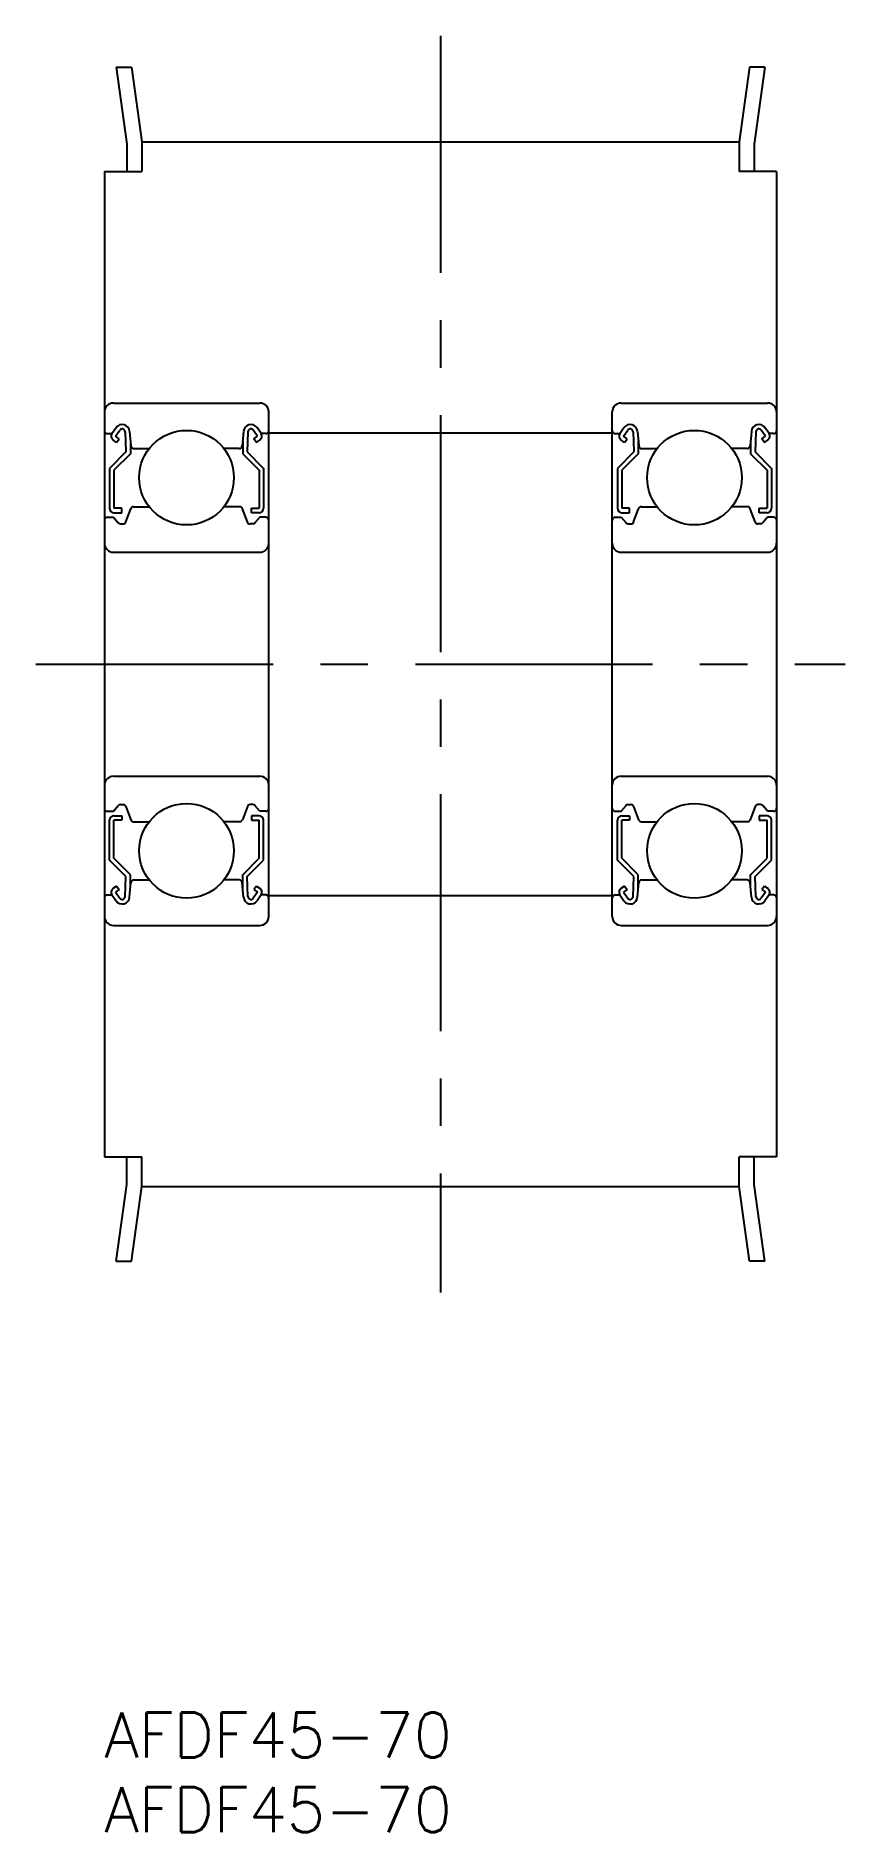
# Model space of a CAD drawing. Extents: x -5 to 50, y -8 to 112.
import ezdxf

# ---------------------------------------------------------------- set-up
doc = ezdxf.new("R2010")
doc.units = 0
doc.header["$LTSCALE"] = 0.5
doc.linetypes.add('CENTER', pattern=[50.8, 31.75, -6.35, 6.35, -6.35])
doc.layers.get('0').update_dxf_attribs({"linetype": 'CONTINUOUS'})
doc.layers.add('CENTER', color=1, linetype='CENTER')
doc.styles.get("Standard").update_dxf_attribs({"font": 'txt.shx', "height": 3, "bigfont": 'bigfont.shx'})

# ---------------------------------------------------------------- blocks, each defined once
blk = doc.blocks.new('*U10')
at = {"color": 7, "linetype": 'CONTINUOUS'}
blk.add_text('AFDF45-70', height=3, dxfattribs=at).set_placement((0, -3))
blk = doc.blocks.new('*U11')
at = {"color": 7, "linetype": 'CONTINUOUS'}
blk.add_text('AFDF45-70', height=3, dxfattribs=at).set_placement((0, -8))

msp = doc.modelspace()

# ---------------------------------------------------------------- linework, layer by layer
at = {"color": 7, "linetype": 'CONTINUOUS'}
for p, q in [((0.79, 110.24), (1.5, 105.09)), ((0.79, 110.24), (1.82, 110.24)), ((1.82, 110.24), (2.5, 105.24)), ((43.18, 110.24), (42.5, 105.24)), ((44.21, 110.24), (43.18, 110.24)), ((44.21, 110.24), (43.5, 105.09)), ((1.5, 105.09), (1.5, 103.24)), ((2.5, 105.24), (42.5, 105.24)), ((2.5, 105.24), (2.5, 103.24)), ((42.5, 105.24), (42.5, 103.24)), ((43.5, 105.09), (43.5, 103.24)), ((0, 103.24), (2.5, 103.24)), ((0, 103.24), (0, 37.24)), ((45, 103.24), (42.5, 103.24)), ((45, 103.24), (45, 37.24)), ((0.6, 87.74), (10.4, 87.74)), ((11, 53.34), (11, 87.14)), ((34, 53.34), (34, 87.14)), ((34.6, 87.74), (44.4, 87.74)), ((0.2, 85.69), (0.5, 85.69)), ((0.5, 85.69), (0.78, 86.09)), ((0.75, 85.52), (1.03, 85.92)), ((0.99, 85.35), (0.75, 85.52)), ((1.39, 85.81), (1.44, 84.46)), ((1.69, 85.84), (1.77, 84.87)), ((9.31, 85.84), (9.23, 84.87)), ((9.61, 85.81), (9.56, 84.46)), ((10.25, 85.52), (9.97, 85.92)), ((10.01, 85.35), (10.25, 85.52)), ((10.5, 85.69), (10.22, 86.09)), ((10.8, 85.69), (10.5, 85.69)), ((11, 85.74), (34, 85.74)), ((34.2, 85.69), (34.5, 85.69)), ((34.5, 85.69), (34.78, 86.09)), ((34.75, 85.52), (35.03, 85.92)), ((34.99, 85.35), (34.75, 85.52)), ((35.39, 85.81), (35.44, 84.46)), ((35.69, 85.84), (35.77, 84.87)), ((43.31, 85.84), (43.23, 84.87)), ((43.61, 85.81), (43.56, 84.46)), ((44.25, 85.52), (43.97, 85.92)), ((44.01, 85.35), (44.25, 85.52)), ((44.5, 85.69), (44.22, 86.09)), ((44.8, 85.69), (44.5, 85.69)), ((1.44, 84.46), (0.34, 83.36)), ((0.82, 85.1), (0.57, 85.27)), ((1.74, 84.34), (0.64, 83.24)), ((0.82, 85.1), (0.99, 85.35)), ((1.74, 85.21), (1.74, 84.34)), ((1.97, 84.69), (2.99, 84.69)), ((9.03, 84.69), (8.01, 84.69)), ((9.26, 85.21), (9.26, 84.34)), ((9.26, 84.34), (10.36, 83.24)), ((9.56, 84.46), (10.66, 83.36)), ((10.18, 85.1), (10.01, 85.35)), ((10.18, 85.1), (10.43, 85.27)), ((35.44, 84.46), (34.34, 83.36)), ((34.82, 85.1), (34.57, 85.27)), ((35.74, 84.34), (34.64, 83.24)), ((34.82, 85.1), (34.99, 85.35)), ((35.74, 85.21), (35.74, 84.34)), ((35.97, 84.69), (36.99, 84.69)), ((43.03, 84.69), (42.01, 84.69)), ((43.26, 85.21), (43.26, 84.34)), ((43.26, 84.34), (44.36, 83.24)), ((43.56, 84.46), (44.66, 83.36)), ((44.18, 85.1), (44.01, 85.35)), ((44.18, 85.1), (44.43, 85.27)), ((0.34, 83.36), (0.34, 80.69)), ((0.64, 83.24), (0.64, 80.69)), ((10.36, 83.24), (10.36, 80.69)), ((10.66, 83.36), (10.66, 80.69)), ((34.34, 83.36), (34.34, 80.69)), ((34.64, 83.24), (34.64, 80.69)), ((44.36, 83.24), (44.36, 80.69)), ((44.66, 83.36), (44.66, 80.69)), ((1.16, 80.69), (0.64, 80.69)), ((1.16, 80.39), (1.16, 80.69)), ((1.43, 79.77), (1.76, 80.66)), ((1.95, 80.79), (2.99, 80.79)), ((9.05, 80.79), (8.01, 80.79)), ((9.57, 79.77), (9.24, 80.66)), ((9.84, 80.69), (10.36, 80.69)), ((9.84, 80.39), (9.84, 80.69)), ((35.16, 80.69), (34.64, 80.69)), ((35.16, 80.39), (35.16, 80.69)), ((35.43, 79.77), (35.76, 80.66)), ((35.95, 80.79), (36.99, 80.79)), ((43.05, 80.79), (42.01, 80.79)), ((43.57, 79.77), (43.24, 80.66)), ((43.84, 80.69), (44.36, 80.69)), ((43.84, 80.39), (43.84, 80.69)), ((0.2, 80.09), (0.6, 80.09)), ((0.6, 80.09), (0.92, 79.71)), ((0.64, 80.39), (1.16, 80.39)), ((1.07, 79.64), (1.25, 79.64)), ((9.93, 79.64), (9.75, 79.64)), ((10.36, 80.39), (9.84, 80.39)), ((10.4, 80.09), (10.08, 79.71)), ((10.8, 80.09), (10.4, 80.09)), ((34.2, 80.09), (34.6, 80.09)), ((34.6, 80.09), (34.92, 79.71)), ((34.64, 80.39), (35.16, 80.39)), ((35.07, 79.64), (35.25, 79.64)), ((43.93, 79.64), (43.75, 79.64)), ((44.36, 80.39), (43.84, 80.39)), ((44.4, 80.09), (44.08, 79.71)), ((44.8, 80.09), (44.4, 80.09)), ((0.6, 77.74), (10.4, 77.74)), ((34.6, 77.74), (44.4, 77.74)), ((0.6, 62.74), (10.4, 62.74)), ((34.6, 62.74), (44.4, 62.74)), ((34, 61.99), (34, 61.99)), ((0.2, 60.39), (0.6, 60.39)), ((0.6, 60.39), (0.92, 60.77)), ((1.07, 60.84), (1.25, 60.84)), ((1.43, 60.71), (1.76, 59.82)), ((9.57, 60.71), (9.24, 59.82)), ((9.93, 60.84), (9.75, 60.84)), ((10.4, 60.39), (10.08, 60.77)), ((10.8, 60.39), (10.4, 60.39)), ((34.2, 60.39), (34.6, 60.39)), ((34.6, 60.39), (34.92, 60.77)), ((35.07, 60.84), (35.25, 60.84)), ((35.43, 60.71), (35.76, 59.82)), ((43.57, 60.71), (43.24, 59.82)), ((43.93, 60.84), (43.75, 60.84)), ((44.4, 60.39), (44.08, 60.77)), ((44.8, 60.39), (44.4, 60.39)), ((0.34, 57.12), (0.34, 59.79)), ((0.64, 60.09), (1.16, 60.09)), ((0.64, 57.24), (0.64, 59.79)), ((1.16, 59.79), (0.64, 59.79)), ((1.16, 60.09), (1.16, 59.79)), ((1.95, 59.69), (2.99, 59.69)), ((9.05, 59.69), (8.01, 59.69)), ((9.84, 60.09), (9.84, 59.79)), ((10.36, 60.09), (9.84, 60.09)), ((9.84, 59.79), (10.36, 59.79)), ((10.36, 57.24), (10.36, 59.79)), ((10.66, 57.12), (10.66, 59.79)), ((34.34, 57.12), (34.34, 59.79)), ((34.64, 60.09), (35.16, 60.09)), ((34.64, 57.24), (34.64, 59.79)), ((35.16, 59.79), (34.64, 59.79)), ((35.16, 60.09), (35.16, 59.79)), ((35.95, 59.69), (36.99, 59.69)), ((43.05, 59.69), (42.01, 59.69)), ((43.84, 60.09), (43.84, 59.79)), ((44.36, 60.09), (43.84, 60.09)), ((43.84, 59.79), (44.36, 59.79)), ((44.36, 57.24), (44.36, 59.79)), ((44.66, 57.12), (44.66, 59.79)), ((1.44, 56.02), (0.34, 57.12)), ((1.74, 56.14), (0.64, 57.24)), ((9.26, 56.14), (10.36, 57.24)), ((9.56, 56.02), (10.66, 57.12)), ((35.44, 56.02), (34.34, 57.12)), ((35.74, 56.14), (34.64, 57.24)), ((43.26, 56.14), (44.36, 57.24)), ((43.56, 56.02), (44.66, 57.12)), ((0.82, 55.38), (0.57, 55.21)), ((0.82, 55.38), (0.99, 55.14)), ((1.39, 54.67), (1.44, 56.02)), ((1.69, 54.64), (1.77, 55.61)), ((1.74, 55.27), (1.74, 56.14)), ((1.97, 55.79), (2.99, 55.79)), ((9.03, 55.79), (8.01, 55.79)), ((9.31, 54.64), (9.23, 55.61)), ((9.26, 55.27), (9.26, 56.14)), ((9.61, 54.67), (9.56, 56.02)), ((10.18, 55.38), (10.01, 55.14)), ((10.18, 55.38), (10.43, 55.21)), ((34.82, 55.38), (34.57, 55.21)), ((34.82, 55.38), (34.99, 55.14)), ((35.39, 54.67), (35.44, 56.02)), ((35.69, 54.64), (35.77, 55.61)), ((35.74, 55.27), (35.74, 56.14)), ((35.97, 55.79), (36.99, 55.79)), ((43.03, 55.79), (42.01, 55.79)), ((43.31, 54.64), (43.23, 55.61)), ((43.26, 55.27), (43.26, 56.14)), ((43.61, 54.67), (43.56, 56.02)), ((44.18, 55.38), (44.01, 55.14)), ((44.18, 55.38), (44.43, 55.21)), ((0.2, 54.79), (0.5, 54.79)), ((0.5, 54.79), (0.78, 54.39)), ((0.99, 55.14), (0.75, 54.96)), ((0.75, 54.96), (1.03, 54.56)), ((10.25, 54.96), (9.97, 54.56)), ((10.01, 55.14), (10.25, 54.96)), ((10.5, 54.79), (10.22, 54.39)), ((10.8, 54.79), (10.5, 54.79)), ((11, 54.74), (34, 54.74)), ((34.2, 54.79), (34.5, 54.79)), ((34.5, 54.79), (34.78, 54.39)), ((34.99, 55.14), (34.75, 54.96)), ((34.75, 54.96), (35.03, 54.56)), ((44.25, 54.96), (43.97, 54.56)), ((44.01, 55.14), (44.25, 54.96)), ((44.5, 54.79), (44.22, 54.39)), ((44.8, 54.79), (44.5, 54.79)), ((0.6, 52.74), (10.4, 52.74)), ((34.6, 52.74), (44.4, 52.74)), ((0, 37.24), (2.5, 37.24)), ((1.5, 35.39), (1.5, 37.24)), ((2.5, 35.24), (2.5, 37.24)), ((42.5, 35.24), (42.5, 37.24)), ((45, 37.24), (42.5, 37.24)), ((43.5, 35.39), (43.5, 37.24)), ((0.79, 30.24), (1.5, 35.39)), ((1.82, 30.24), (2.5, 35.24)), ((2.5, 35.24), (42.5, 35.24)), ((43.18, 30.24), (42.5, 35.24)), ((44.21, 30.24), (43.5, 35.39)), ((0.79, 30.24), (1.82, 30.24)), ((44.21, 30.24), (43.18, 30.24))]:
    msp.add_line(p, q, dxfattribs=at)
for centre in [(5.5, 82.74), (39.5, 82.74), (5.5, 57.74), (39.5, 57.74)]:
    msp.add_circle(centre, 3.17, dxfattribs=at)
for centre, radius, start, end in [((0.6, 87.14), 0.6, 90, 180), ((10.4, 87.14), 0.6, 0, 90), ((34.6, 87.14), 0.6, 90, 180), ((44.4, 87.14), 0.6, 0, 90), ((0.2, 85.89), 0.2, 180, 270), ((0.75, 85.52), 0.3, 144.9356, 235.0377), ((1.19, 85.8), 0.5, 5.065, 144.9356), ((1.19, 85.81), 0.2, 2.1312, 144.9367), ((9.81, 85.8), 0.5, 35.0644, 174.935), ((9.81, 85.81), 0.2, 35.0633, 177.8688), ((10.25, 85.52), 0.3, 304.9623, 35.0644), ((10.8, 85.89), 0.2, 270, 0), ((34.2, 85.89), 0.2, 180, 270), ((34.75, 85.52), 0.3, 144.9356, 235.0377), ((35.19, 85.8), 0.5, 5.065, 144.9356), ((35.19, 85.81), 0.2, 2.1312, 144.9367), ((43.81, 85.8), 0.5, 35.0644, 174.935), ((43.81, 85.81), 0.2, 35.0633, 177.8688), ((44.25, 85.52), 0.3, 304.9623, 35.0644), ((44.8, 85.89), 0.2, 270, 0), ((1.97, 84.89), 0.2, 185.065, 270), ((9.03, 84.89), 0.2, 270, 354.935), ((35.97, 84.89), 0.2, 185.065, 270), ((43.03, 84.89), 0.2, 270, 354.935), ((0.64, 80.69), 0.3, 180, 270), ((1.95, 80.59), 0.2, 90, 159.9703), ((9.05, 80.59), 0.2, 20.0297, 90), ((10.36, 80.69), 0.3, 270, 0), ((34.64, 80.69), 0.3, 180, 270), ((35.95, 80.59), 0.2, 90, 159.9703), ((43.05, 80.59), 0.2, 20.0297, 90), ((44.36, 80.69), 0.3, 270, 0), ((0.2, 79.89), 0.2, 90, 180), ((1.07, 79.84), 0.2, 219.997, 270), ((1.25, 79.84), 0.2, 270, 339.9703), ((9.75, 79.84), 0.2, 200.0297, 270), ((9.93, 79.84), 0.2, 270, 320.003), ((10.8, 79.89), 0.2, 0, 90), ((34.2, 79.89), 0.2, 90, 180), ((35.07, 79.84), 0.2, 219.997, 270), ((35.25, 79.84), 0.2, 270, 339.9703), ((43.75, 79.84), 0.2, 200.0297, 270), ((43.93, 79.84), 0.2, 270, 320.003), ((44.8, 79.89), 0.2, 0, 90), ((0.6, 78.34), 0.6, 180, 270), ((10.4, 78.34), 0.6, 270, 0), ((34.6, 78.34), 0.6, 180, 270), ((44.4, 78.34), 0.6, 270, 0), ((0.6, 62.14), 0.6, 90, 180), ((10.4, 62.14), 0.6, 0, 90), ((34.6, 62.14), 0.6, 90, 180), ((44.4, 62.14), 0.6, 0, 90), ((0.2, 60.59), 0.2, 180, 270), ((1.07, 60.64), 0.2, 90, 140.003), ((1.25, 60.64), 0.2, 20.0297, 90), ((9.75, 60.64), 0.2, 90, 159.9703), ((9.93, 60.64), 0.2, 39.997, 90), ((10.8, 60.59), 0.2, 270, 0), ((34.2, 60.59), 0.2, 180, 270), ((35.07, 60.64), 0.2, 90, 140.003), ((35.25, 60.64), 0.2, 20.0297, 90), ((43.75, 60.64), 0.2, 90, 159.9703), ((43.93, 60.64), 0.2, 39.997, 90), ((44.8, 60.59), 0.2, 270, 0), ((0.64, 59.79), 0.3, 90, 180), ((1.95, 59.89), 0.2, 200.0297, 270), ((9.05, 59.89), 0.2, 270, 339.9703), ((10.36, 59.79), 0.3, 0, 90), ((34.64, 59.79), 0.3, 90, 180), ((35.95, 59.89), 0.2, 200.0297, 270), ((43.05, 59.89), 0.2, 270, 339.9703), ((44.36, 59.79), 0.3, 0, 90), ((1.97, 55.59), 0.2, 90, 174.935), ((9.03, 55.59), 0.2, 5.065, 90), ((35.97, 55.59), 0.2, 90, 174.935), ((43.03, 55.59), 0.2, 5.065, 90), ((0.2, 54.59), 0.2, 90, 180), ((0.75, 54.96), 0.3, 124.9623, 215.0644), ((1.19, 54.68), 0.5, 215.0644, 354.935), ((1.19, 54.68), 0.2, 215.0633, 357.8688), ((9.81, 54.68), 0.5, 185.065, 324.9356), ((9.81, 54.68), 0.2, 182.1312, 324.9367), ((10.25, 54.96), 0.3, 324.9356, 55.0377), ((10.8, 54.59), 0.2, 0, 90), ((34.2, 54.59), 0.2, 90, 180), ((34.75, 54.96), 0.3, 124.9623, 215.0644), ((35.19, 54.68), 0.5, 215.0644, 354.935), ((35.19, 54.68), 0.2, 215.0633, 357.8688), ((43.81, 54.68), 0.5, 185.065, 324.9356), ((43.81, 54.68), 0.2, 182.1312, 324.9367), ((44.25, 54.96), 0.3, 324.9356, 55.0377), ((44.8, 54.59), 0.2, 0, 90), ((0.6, 53.34), 0.6, 180, 270), ((10.4, 53.34), 0.6, 270, 0), ((34.6, 53.34), 0.6, 180, 270), ((44.4, 53.34), 0.6, 270, 0)]:
    msp.add_arc(centre, radius, start, end, dxfattribs=at)
at = {"layer": 'CENTER', "color": 1, "linetype": 'CENTER'}
for p, q in [((22.5, 112.33), (22.5, 28.15)), ((-4.58, 70.24), (49.58, 70.24))]:
    msp.add_line(p, q, dxfattribs=at)

# ---------------------------------------------------------------- block references
at = {"color": 7, "linetype": 'CONTINUOUS'}
for name in ['*U10', '*U11']:
    msp.add_blockref(name, (0, 0), dxfattribs=at)

doc.saveas('drawing.dxf')
